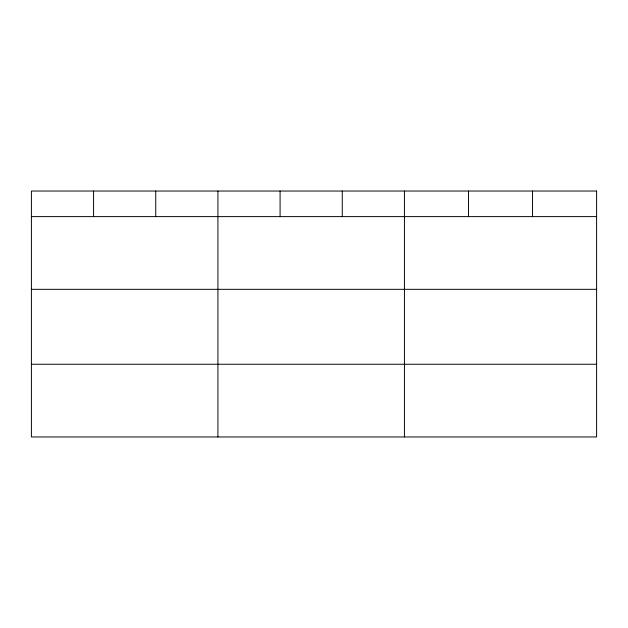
<?xml version="1.0" encoding="UTF-8"?>
<svg xmlns="http://www.w3.org/2000/svg" width="628" height="628" viewBox="0 0 628 628"><rect width="100%" height="100%" fill="white"/><g stroke="black" fill="none" stroke-linecap="round" stroke-linejoin="round"><path stroke-width="0.94" d="M31.4 216.613L596.6 216.613M31.4 289.327L596.6 289.327M31.4 364.248L596.6 364.248M532.544 191.038L532.544 216.613M468.488 191.038L468.488 216.613M404.432 191.038L404.432 436.962M342.26 191.038L342.26 216.613M280.088 191.038L280.088 216.613M217.916 191.038L217.916 436.962M155.744 191.038L155.744 216.613M93.572 191.038L93.572 216.613M596.6 191.038L31.4 191.038L31.4 436.962L596.6 436.962L596.6 191.038"/></g></svg>
